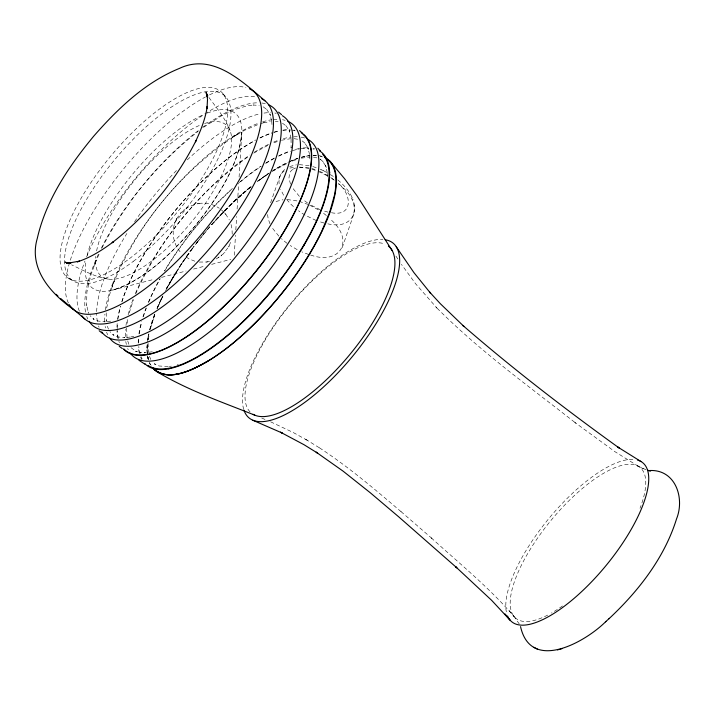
<?xml version="1.0" encoding="UTF-8"?>
<svg xmlns="http://www.w3.org/2000/svg" width="715" height="715" viewBox="0 0 715 715"><rect width="100%" height="100%" fill="white"/><g stroke="black" fill="none" stroke-linecap="round" stroke-linejoin="round"><path stroke-width="0.54" stroke-dasharray="3.58 2.68" d="M146.95 348.151L146.995 346.516M126.635 328.087L127.02 338.07M148.068 343.334L148.434 352.254M106.204 312.812L106.356 321.366L106.213 320.418M232.214 234.252L232.018 228.916L230.972 224.081M234.252 255.237L235.485 235.271M235.816 229.917L236.647 216.439M237.112 209.012L238.703 183.21M239.087 177.097L241.849 132.248C238.381 167.667 216.69 198.198 195.481 225.547C172.672 251.993 146.745 279.288 112.559 290.111L154.118 279.306M291.193 147.129L291.103 148.05L291.05 137.655L291.193 138.63L289.119 130.202L289.959 132.4M147.549 341.904L148.89 333.869L147.799 339.965M148.38 339.67L149.274 333.842M127.172 323.296L128.253 317.192M106.687 308.004L109.395 295.25L114.123 281.075L112.085 286.608C137.057 224.287 182.361 169.392 238.998 133.312M149.81 330.008L155.137 313.447L149.891 329.597M129.263 312.884L133.419 299.719M150.499 328.31L154.789 314.698M284.731 169.509C280.655 172.941 278.323 178.41 279.127 183.737M310.578 255.014C339.303 265.328 354.863 241.625 331.805 220.506A57.745 38.413 19.4 0 0 329.865 218.593M327.774 223.822C355.748 230.319 362.648 204.964 343.272 187.956A57.745 38.413 19.4 0 0 337.927 183.049M176.56 219.005C170.581 229.98 172.735 244.593 181.619 253.396M342.226 247.64L354.515 212.078L354.586 205.357L352.763 198.913M228.871 246.434L230.981 241.321L230.811 241.831M174.451 224.126L174.621 223.607M174.773 223.16L174.925 222.687M230.507 242.751L230.668 242.278M270.583 202.801L279.869 176.444L282.13 172.699L285.455 169.947M279.672 176.98L279.869 176.444M353.693 215.081L353.88 214.545M94.094 265.757L96.364 260.117L90.957 274.73L86.881 292.131L86.578 305.519L86.444 304.545L88.517 312.991M95.077 263.254L99.564 252.985M135.662 293.99C160.017 238.971 199.986 190.556 249.213 155.995M157.649 307.468L159.811 302.508M160.973 299.996L157.112 308.549L163.413 294.938M160.455 301.033L162.171 297.467M161.662 298.477L162.948 295.894M102.093 247.739C125.295 202.703 158.373 162.627 198.189 131.31M176.632 218.862L180.582 213.168M216.252 258.982L223.357 253.861L228.8 246.577M176.301 219.487L176.864 218.433M228.568 247.006L229.131 245.951M165.585 290.71L171.806 279.431M166.389 288.744L167.694 286.331M169.044 283.909L170.429 281.478M171.85 279.038L172.86 277.322M171.618 279.753L178.098 269.153M181.565 263.826L166.979 288.082L179.814 266.489M179.751 266.677L190.887 250.509M181.521 263.987L188.948 253.173M183.326 261.297L194.194 246.085L192.862 247.917M190.887 250.581L194.203 246.157M196.893 242.626L205.259 232.169M198.261 240.812L194.864 245.263L202.452 235.637M204.222 233.474L203.149 234.77L204.383 233.296M204.991 232.563L206.832 230.355M207.413 229.613L211.086 225.404M180.823 212.891L188.715 206.707L198.144 203.543M224.483 252.69L224.93 252.181M213.991 222.088L211.774 224.573L227.486 207.851M180.502 213.258L180.949 212.757M211.819 224.564L232.053 203.382L252.35 185.551M216.252 219.612L234.502 201.013L250.751 186.695M229.881 205.464L252.288 185.471M239.06 196.625L240.553 195.284M234.448 200.942L243.744 192.532M232.411 188.492L231.276 189.511A137.789 49.684 -50.5 0 0 164.396 271.039M183.621 210.183L184.533 209.441M220.899 255.997L221.82 255.255M259.134 180.341L268.089 174.067M203.659 127.243L221.167 116.018L233.725 109.887L247.64 105.632L254.102 104.953L253.11 105.007L259.196 105.463M268.188 173.727L257.65 181.261L269.376 172.959M186.508 208.029L186.964 207.725M218.468 257.713L218.924 257.409M272.031 171.234L275.543 169.044A136.368 49.049 -50.5 0 1 297.958 158.319M236.781 134.617L231.714 137.745L244.834 130.157L258.866 124.187M253.691 153.126L267.991 145.306M275.543 169.044L273.353 170.385A136.377 49.165 -50.5 0 1 287.537 162.537M272.469 171.26L289.137 162.359M293.347 169.044L295.644 167.989M290.201 161.322L292.194 160.473M289.62 166.541L296.421 164.825M273.961 142.759L277.76 141.382M292.301 161.063L297.824 159.141M276.017 201.469L282.988 199.753M295.822 159.061L297.583 158.435A136.377 49.165 -50.5 0 0 292.229 160.455M177.4 364.704L178.285 364.444M260.787 123.543L264.38 122.56M301.238 157.318L306.288 156.174M281.424 140.265L290.603 138.683M161.581 277.366L186.088 271.003M193.55 269.063L205.277 266.016M211.667 264.353L230.847 259.366M289.825 168.07L295.429 167.078M301.337 158.176L310.096 156.96M209.513 261.476L207.287 261.896M263.495 122.801L270.252 121.595M131.256 336.863L133.848 336.309M152.277 351.78L144.18 352.817L145.181 352.772L139.505 352.406L140.489 352.575L135.519 351.163L136.422 351.53L131.059 347.722M299.442 148.532L298.62 148.684A137.789 49.684 -50.5 0 0 293.686 149.891M198.877 203.435C205.956 202.47 213.356 204.231 219.264 208.253M199.306 262.056L206.564 262.003M197.644 203.614L199.405 203.364M206.027 262.074L207.797 261.824M110.673 321.16L104.211 321.839L105.212 321.795L97.839 321.017L93.084 318.774L93.853 319.292L90.144 315.735M130.389 337.042L123.936 337.721L124.937 337.677L117.591 336.899L112.845 334.665L113.614 335.183L109.904 331.626M169.276 366.429L171.421 366.125M299.219 167.194L309.541 167.9M168.213 366.581L159.052 365.982L154.476 363.828L155.244 364.346L152.563 362.085M299.308 164.629L309.193 165.674M299.531 167.042L309.577 168.517L317.335 170.992M287.198 199.548L298.11 201.067M294.115 138.674L298.521 139.371M275.373 121.47L278.153 121.791M331.456 212.73C353.559 217.02 351.86 193.685 338.231 183.666M313.429 157.121L317.594 158.042M108.34 279.127C95.211 277.08 83.423 270.458 71.58 264.809M328.06 212.141L322.635 210.612M311.722 168.436L317.371 170.304M299.084 201.344L307.79 204.356M323.984 223.009L318.166 221.221M194.882 261.207L188.93 258.848L183.996 255.577M312.786 166.577L316.495 167.775M645.922 469.719L637.682 465.939L643.437 468.834M308.648 254.469L301.882 251.877M320.231 209.736L310.364 204.83M318.291 171.394L327.595 175.935M316.227 220.533L305.966 215.599M261.735 418.078L266.695 420.17M270.601 421.805L293.159 432.468L307.271 440.297M320.088 169.178L321.911 169.982M319.73 171.278L327.953 175.658M323.546 170.76L327.041 172.583M321.83 169.947L323.645 170.805M309.711 205.16L318.711 210.049M263.129 106.785L267.249 109.851L266.588 109.189L270.154 114.749M282.461 123.195L286.581 126.251L285.929 125.599L289.477 131.14M319.837 158.989L320.892 159.561M297.19 249.651L290.227 245.522M638.45 466.359L614.891 451.648L574.842 422.449L576.37 423.575C528.439 385.921 478.55 350.162 435.596 306.681L436.937 308.058L415.558 283.703L401.41 264.327M68.863 278.457L74.163 281.46M305.6 439.26L321.089 448.859M305.073 215.099L301.685 212.972A57.745 38.413 19.4 0 1 298.539 210.755M302.248 140.944L305.278 143.402L304.626 142.75L308.138 148.228M330.312 174.523L333.431 176.587M319.453 447.84C348.875 467.083 375.661 489.972 402.339 512.762M307.548 203.006L302.945 199.556M330.741 177.508L334.03 179.966M320.392 159.365L323.073 161.626L322.42 160.964L325.852 166.318M337.802 179.912C344.165 185.212 349.858 191.647 352.969 199.405M221.435 209.861L225.073 213.428M400.945 511.547L431.94 538.422L430.528 537.197C458.914 563.098 489.132 587.426 514.228 616.679L509.035 610.449L510.349 612.013M299.379 196.375L292.372 187.741M278.823 236.129L272.147 227.763M223.044 93.763L226.208 97.481M225.609 214.062L229.327 219.898M224.742 213.025L225.94 214.464M286.706 199.494L290.29 203.578A57.745 38.413 19.4 0 0 294.938 207.904M513.683 615.99L519.287 624.007M208.932 97.481C216.654 107.992 225.323 118.243 230.016 130.577M395.904 256.077L398.353 259.742M150.588 364.963L149.444 362.603L151.258 366.053M283.605 195.204L280.62 189.368M150.802 359.52L149.167 355.543M270.038 223.867L268.214 219.058L267.571 214.545M128.879 344.29L127.422 340.036M108.466 329.141L107.366 326.255M88.16 312.053L88.705 313.268M352.146 197.483L352.352 197.957M290.505 184.139L288.94 178.16L289.557 173.495A17.696 11.771 19.4 0 1 293.311 169.017M326.317 167.542L325.495 165.38L327.506 173.566L327.363 172.583L327.613 179.116M308.621 149.471L307.781 147.29L309.836 155.638L309.693 154.663L309.953 161.322M270.636 116.009L269.796 113.81L271.718 121.246M148.282 359.073L147.817 357.196L148.523 360.011M147.603 355.739L148.55 360.038M147.862 357.223L148.175 358.662M354.586 205.357L354.649 205.92M354.72 206.599L354.783 207.171M271.736 121.282L271.977 124.553M147.397 354.193L147.362 343.808L147.245 352.584M146.977 350.824L146.95 349.733M68.417 302.99A141.445 50.872 -50.5 0 1 101.065 199.333A141.445 50.872 -50.5 0 1 205.402 96.99M209.54 94.872A141.445 50.872 -50.5 0 1 245.969 87.534M79.392 311.24A141.481 51.006 -50.5 0 1 84.951 261.073M86.622 256.846A141.481 51.006 -50.5 0 1 168.088 143.277A141.481 51.006 -50.5 0 1 256.756 96.999M87.784 318.962A141.472 51.006 -50.5 0 1 86.712 316.387M85.55 312.106A141.472 51.006 -50.5 0 1 98.643 253.745M101.217 248.409A141.472 51.006 -50.5 0 1 198.69 130.318M202.658 127.341A141.472 51.006 -50.5 0 1 258.812 102.808M261.779 103.005A141.472 51.006 -50.5 0 1 265.9 103.809M107.661 334.754A140.98 50.828 -50.5 0 1 106.598 332.189M105.436 327.926A140.98 50.828 -50.5 0 1 105.168 326.389M104.712 321.446A140.98 50.828 -50.5 0 1 104.908 314.126M105.364 310.167A140.98 50.828 -50.5 0 1 258.821 123.123M262.673 121.836A140.98 50.828 -50.5 0 1 271.646 119.78M273.327 119.575A140.98 50.828 -50.5 0 1 278.099 119.351M282.461 119.745A140.98 50.828 -50.5 0 1 285.169 120.343M99.081 327.256A141.284 50.935 -50.5 0 1 98.572 325.942M97.419 321.67A141.284 50.935 -50.5 0 1 96.641 313.42M96.668 311.606A141.284 50.935 -50.5 0 1 126.877 233.492M134.581 221.704A141.284 50.935 -50.5 0 1 177.785 169.169M187.294 159.856A141.284 50.935 -50.5 0 1 260.492 113.703M263.978 113.086A141.284 50.935 -50.5 0 1 270.44 112.657M274.819 113.042A141.284 50.935 -50.5 0 1 276.196 113.31M118.297 338.302A139.827 50.416 -50.5 0 1 117.242 330.41M117.206 328.677A139.827 50.416 -50.5 0 1 117.448 323.153M117.895 319.221A139.827 50.416 -50.5 0 1 120.629 306.306M122.006 301.659A139.827 50.416 -50.5 0 1 254.915 140.641M259.92 138.058A139.827 50.416 -50.5 0 1 272.013 133.044M273.908 132.436A139.827 50.416 -50.5 0 1 279.368 131.015M282.818 130.398A139.827 50.416 -50.5 0 1 290.701 130.032M292.149 130.166A139.827 50.416 -50.5 0 1 294.911 130.622M128.253 349.769A139.416 50.273 -50.5 0 1 127.699 348.527M126.385 344.478A139.416 50.273 -50.5 0 1 125.786 341.502M125.331 336.613A139.416 50.273 -50.5 0 1 125.536 329.374M125.974 325.459A139.416 50.273 -50.5 0 1 127.082 319.23M128.11 314.832A139.416 50.273 -50.5 0 1 133.169 299.084M135.519 293.239A139.416 50.273 -50.5 0 1 249.955 155.012M254.495 152.107A139.416 50.273 -50.5 0 1 269.001 144.135M273.8 142.008A139.416 50.273 -50.5 0 1 277.742 140.48M283.399 138.674A139.416 50.273 -50.5 0 1 290.424 137.182M293.704 136.833A139.416 50.273 -50.5 0 1 298.289 136.815M301.122 137.137A139.416 50.273 -50.5 0 1 305.055 138.138M119.369 342.637A140.203 50.551 -50.5 0 1 118.869 341.341M118.047 338.57A140.203 50.551 -50.5 0 1 116.992 330.661M116.974 327.113A140.203 50.551 -50.5 0 1 117.385 321.428M117.644 319.444A140.203 50.551 -50.5 0 1 120.388 306.485M121.765 301.828A140.203 50.551 -50.5 0 1 255.756 139.979M260.054 137.789A140.203 50.551 -50.5 0 1 272.174 132.758M274.077 132.15A140.203 50.551 -50.5 0 1 279.547 130.729M283.006 130.112A140.203 50.551 -50.5 0 1 289.414 129.683M293.758 130.067A140.203 50.551 -50.5 0 1 295.125 130.336M142.16 358.957A137.11 49.433 -50.5 0 1 141.007 356.57M140.086 353.979A137.11 49.433 -50.5 0 1 138.781 346.507M138.647 343.146A137.11 49.433 -50.5 0 1 138.88 337.73M139.318 333.878A137.11 49.433 -50.5 0 1 141.802 321.956M143.358 316.656A137.11 49.433 -50.5 0 1 146.396 307.951M148.702 302.195A137.11 49.433 -50.5 0 1 160.097 278.948M164.709 270.958A137.11 49.433 -50.5 0 1 231.267 189.833M240.562 181.744A137.11 49.433 -50.5 0 1 261.234 166.273M265.694 163.413A137.11 49.433 -50.5 0 1 274.381 158.381M278.591 156.236A137.11 49.433 -50.5 0 1 290.451 151.321M292.301 150.722A137.11 49.433 -50.5 0 1 299.362 148.997M301.033 148.729A137.11 49.433 -50.5 0 1 308.773 148.371M312.893 148.952A137.11 49.433 -50.5 0 1 314.18 149.274M306.27 156.201A136.851 49.228 -50.5 0 1 309.97 155.682M313.063 155.504A136.851 49.228 -50.5 0 1 317.38 155.718M320.043 156.183A136.851 49.228 -50.5 0 1 322.528 156.925M150.436 364.847A136.377 49.165 -50.5 0 1 149.837 363.694M148.38 359.895A136.377 49.165 -50.5 0 1 147.433 355.596M147.227 354.059A136.377 49.165 -50.5 0 1 147.093 344.836M147.665 339.58A136.377 49.165 -50.5 0 1 148.702 333.798M149.712 329.499A136.377 49.165 -50.5 0 1 154.976 313.295M156.96 308.38A136.377 49.165 -50.5 0 1 162.314 296.671M166.398 288.726A136.377 49.165 -50.5 0 1 194.015 246.085M203.015 234.663A136.377 49.165 -50.5 0 1 204.088 233.367M207.332 229.506A136.377 49.165 -50.5 0 1 251.206 186.213M257.534 181.253A136.377 49.165 -50.5 0 1 268.161 173.665M141.74 359.475A137.789 49.684 -50.5 0 1 140.578 357.08M139.282 353.076A137.789 49.684 -50.5 0 1 138.344 346.963M138.218 342.583A137.789 49.684 -50.5 0 1 138.504 337.516M138.933 333.941A137.789 49.684 -50.5 0 1 141.597 321.527M142.946 316.951A137.789 49.684 -50.5 0 1 146.003 308.192M148.327 302.418A137.789 49.684 -50.5 0 1 160.089 278.493M239.212 182.566A137.789 49.684 -50.5 0 1 260.609 166.354M265.855 162.975A137.789 49.684 -50.5 0 1 274.587 157.926M278.805 155.763A137.789 49.684 -50.5 0 1 290.272 150.963M303.017 148.005A137.789 49.684 -50.5 0 1 309.148 147.844M313.295 148.425A137.789 49.684 -50.5 0 1 314.591 148.747M301.551 157.211A136.368 49.049 -50.5 0 1 310.096 155.521M313.224 155.316A136.368 49.049 -50.5 0 1 316.173 155.37M318.944 155.682A136.368 49.049 -50.5 0 1 321.536 156.263M207.386 113.068A112.863 40.594 -50.5 0 1 234.189 163.02A112.863 40.594 -50.5 0 1 140.498 276.83A112.863 40.594 -50.5 0 1 86.14 260.34M87.176 255.309A112.863 40.594 -50.5 0 1 203.605 114.632M287.072 243.306A57.745 38.413 19.4 0 1 281.442 238.667M323.555 213.329A57.745 38.413 19.4 0 1 326.46 215.599M331.867 178.562A57.745 38.413 19.4 0 1 334.254 180.207M250.089 411.947A108.019 38.851 -50.5 0 1 287.734 307.718A108.019 38.851 -50.5 0 1 385.054 244.146M243.708 409.391A113.238 40.675 -50.5 0 1 289.173 305.314A113.238 40.675 -50.5 0 1 382.882 239.462M547.681 615.097A97.687 35.133 -50.5 0 1 516.865 575.244A97.687 35.133 -50.5 0 1 606.293 471.766A97.687 35.133 -50.5 0 1 640.014 508.249M562.517 605.936A97.687 35.133 -50.5 0 1 551.453 613.05M506.345 611.879A103.023 37.01 -50.5 0 1 549.844 517.347A103.023 37.01 -50.5 0 1 633.517 459.396M204.588 123.498A98.035 35.258 -50.5 0 1 191.325 222.213A98.035 35.258 -50.5 0 1 95.783 256.381M96.614 250.902A98.035 35.258 -50.5 0 1 201.103 124.75M133.294 261.386A119.673 43.177 -50.4 0 0 225.877 97.079A119.673 43.177 -50.4 0 0 84.021 203.847A119.673 43.177 -50.4 0 0 133.294 261.386M129.326 258.741A120.558 43.49 -50.4 0 0 222.597 93.227A120.558 43.49 -50.4 0 0 79.687 200.781A120.558 43.49 -50.4 0 0 129.326 258.741"/><path stroke-width="1.07" d="M304.492 244.521L303.982 245.388M609.01 618.707C638.459 591.153 664.458 557.816 676.551 518.867C685.113 497.676 675.183 468.459 648.603 470.595L650.722 470.845L647.62 470.291M520.538 626.617C530.986 672.913 585.594 641.936 605.909 621.46M605.48 621.836L609.386 618.368M324.69 157.443A136.368 49.049 -50.5 0 1 313.045 248.257A136.368 49.049 -50.5 0 1 207.895 361.12C192.272 369.861 168.508 383.061 152.724 368.046M207.895 361.12C192.246 369.878 168.043 383.267 152.492 367.698M557.432 649.908L559.336 649.39M560.238 649.14L562.097 648.63M169.241 368.6L168.141 368.815M177.66 373.882L176.569 374.088M68.962 263.549L64.913 262.128L68.98 263.299L66.129 262.745L70.865 263.057L68.265 263.138L79.571 261.127L77.318 261.86C90.51 257.659 102.308 250.062 113.328 241.831L112.139 242.734C147.138 215.385 176.167 180.153 196.098 140.444L195.427 141.82C200.781 130.559 205.411 118.77 207.261 106.383L206.975 108.68L207.511 99.492L206.912 94.228L207.323 96.811L205.992 92.351L207.833 95.899M254.835 415.183C221.838 402 187.92 390.327 157.327 371.925M252.779 420.223L282.273 433.058L280.477 432.182L304 444.703L317.648 453.158L316.137 452.139L343.111 471.167L370.29 492.769L398.532 516.686L456.912 567.88L455.58 566.664L491.661 600.35L509.992 620.084L504.933 614.015L506.157 615.499M533.765 647.272L537.323 649.059M641.024 461.568L617.59 446.929L619.136 447.974C565.386 409.293 512.816 368.788 462.784 325.379L464.08 326.567L440.324 303.696L429.438 291.881L430.636 293.32L413.949 272.638L396.19 246.72M145.324 364.471L138.88 360.208M119.226 346.319L122.345 348.616M99.171 330.732L102.2 333.163M264.979 100.788C241.813 81.027 212.319 52.579 179.251 68.488C145.082 82.395 117.707 108.796 93.745 136.136C68.917 166.157 46.1 199.834 37.305 238.327C28.457 268.214 50.104 292.971 72.903 309.059M85.514 319.542L60.766 298.584M278.6 112.139L281.558 114.65M56.083 294.312L57.933 295.992M299.54 130.568L302.382 133.187M317.835 148.237L320.534 151.017M329.928 161.188L344.621 178.768L356.839 195.526L392.142 250.527M329.624 171.984L329.651 173.084M249.401 88.776A141.445 50.872 -50.5 0 1 201.219 234.708A141.445 50.872 -50.5 0 1 69.292 304.617M261.77 98.759A141.481 51.006 -50.5 0 1 214.25 243.046A141.481 51.006 -50.5 0 1 82.002 315.905M268.411 104.685A141.472 51.006 -50.5 0 1 222.07 249.499A141.472 51.006 -50.5 0 1 89.089 321.294M287.662 121.219A140.98 50.828 -50.5 0 1 242.591 264.193A140.98 50.828 -50.5 0 1 109.699 338.141M282.318 115.678A141.284 50.935 -50.5 0 1 232.634 260.483A141.284 50.935 -50.5 0 1 101.682 331.912M303.035 134.366A139.827 50.416 -50.5 0 1 251.796 276.285A139.827 50.416 -50.5 0 1 123.82 348.902M307.423 139.139A139.416 50.273 -50.5 0 1 260.609 281.308A139.416 50.273 -50.5 0 1 130.273 353.121M301.212 132.686A140.203 50.551 -50.5 0 1 254.12 273.72A140.203 50.551 -50.5 0 1 123.588 349.188M322.671 154.252A137.11 49.433 -50.5 0 1 271.7 290.487A137.11 49.433 -50.5 0 1 147.925 365.338M326.397 158.837A136.851 49.228 -50.5 0 1 334.54 194.927L329.695 212.158L321.705 231.285A136.851 49.228 -50.5 0 1 243.681 333.95L234.484 341.993A136.377 49.174 -50.5 0 1 152.581 367.957M319.292 150.74A137.789 49.675 -50.5 0 1 272.996 289.352A137.789 49.675 -50.5 0 1 144.707 363.515M388.388 246.094A108.019 38.851 -50.5 0 1 352.191 351.628A108.019 38.851 -50.5 0 1 253.092 414.307M385.188 239.731A113.238 40.675 -50.5 0 1 351.762 357.286A113.238 40.675 -50.5 0 1 243.94 410.133M637.557 460.085A103.023 37.01 -50.5 0 1 604.631 567.245A103.023 37.01 -50.5 0 1 507.552 615.964"/></g></svg>
